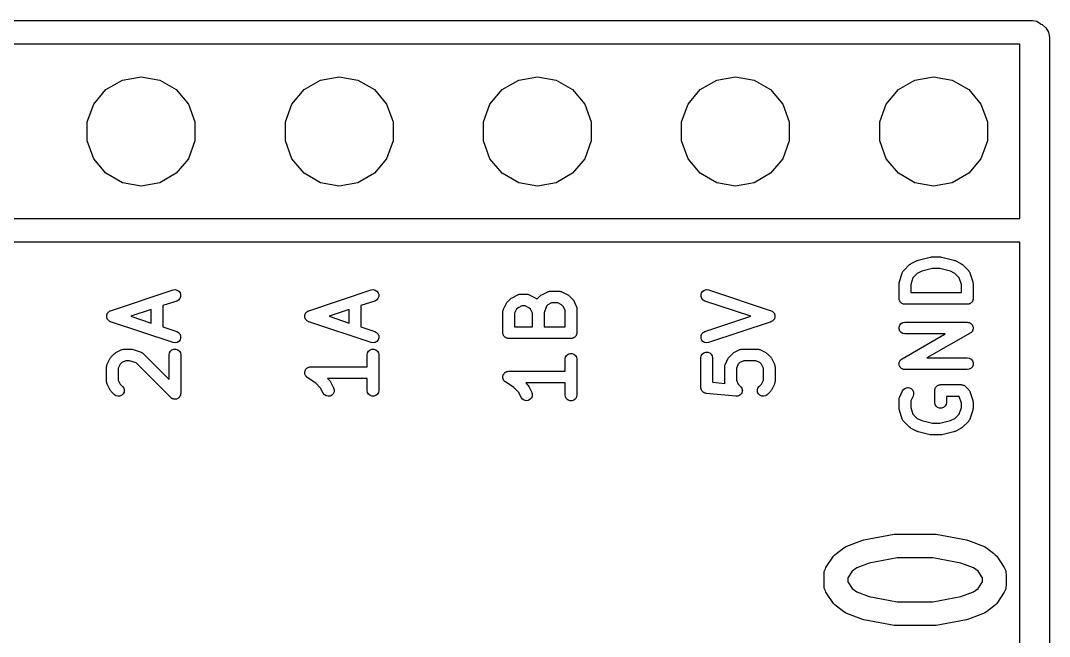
# Model space of a CAD drawing. Extents: x 10 to 287, y -200 to -10.
# Drawn here: x 94.31 to 107.5, y -100.78 to -92.88 of the extents above; entities that cross this region are included whole.
import ezdxf

# ---------------------------------------------------------------- set-up
doc = ezdxf.new("R2010")
doc.units = 0
doc.header["$MEASUREMENT"] = 0
doc.layers.add('BLACK', color=7, linetype='CONTINUOUS')

msp = doc.modelspace()

# ---------------------------------------------------------------- linework, layer by layer
at = {"layer": 'Black'}
for p, q in [((86.9696, -92.8751), (107.29, -92.8751)), ((107.29, -92.8751), (107.342, -92.8843)), ((107.342, -92.8843), (107.388, -92.9108)), ((107.388, -92.9108), (107.396, -92.9208)), ((107.396, -92.9208), (107.41, -92.926)), ((107.41, -92.926), (107.461, -92.9685)), ((107.461, -92.9685), (107.494, -93.0258)), ((107.494, -93.0258), (107.505, -93.091)), ((107.505, -93.091), (107.505, -108.331)), ((107.124, -93.1799), (87.1855, -93.1799)), ((107.124, -95.4151), (107.124, -93.1799)), ((95.4089, -93.7604), (95.6198, -93.6386)), ((95.6198, -93.6386), (95.8596, -93.5963)), ((95.8596, -93.5963), (96.0994, -93.6386)), ((96.0994, -93.6386), (96.3103, -93.7604)), ((97.9489, -93.7604), (98.1598, -93.6386)), ((98.1598, -93.6386), (98.3996, -93.5963)), ((98.3996, -93.5963), (98.6394, -93.6386)), ((98.6394, -93.6386), (98.8503, -93.7604)), ((100.489, -93.7604), (100.7, -93.6386)), ((100.7, -93.6386), (100.94, -93.5963)), ((100.94, -93.5963), (101.179, -93.6386)), ((101.179, -93.6386), (101.39, -93.7604)), ((103.029, -93.7604), (103.24, -93.6386)), ((103.24, -93.6386), (103.48, -93.5963)), ((103.48, -93.5963), (103.719, -93.6386)), ((103.719, -93.6386), (103.93, -93.7604)), ((105.569, -93.7604), (105.78, -93.6386)), ((105.78, -93.6386), (106.02, -93.5963)), ((106.02, -93.5963), (106.259, -93.6386)), ((106.259, -93.6386), (106.47, -93.7604)), ((95.2524, -93.9469), (95.4089, -93.7604)), ((96.3103, -93.7604), (96.4668, -93.9469)), ((97.7924, -93.9469), (97.9489, -93.7604)), ((98.8503, -93.7604), (99.0068, -93.9469)), ((100.332, -93.9469), (100.489, -93.7604)), ((101.39, -93.7604), (101.547, -93.9469)), ((102.872, -93.9469), (103.029, -93.7604)), ((103.93, -93.7604), (104.087, -93.9469)), ((105.412, -93.9469), (105.569, -93.7604)), ((106.47, -93.7604), (106.627, -93.9469)), ((95.1691, -94.1757), (95.2524, -93.9469)), ((96.4668, -93.9469), (96.5501, -94.1757)), ((97.7091, -94.1757), (97.7924, -93.9469)), ((99.0068, -93.9469), (99.0901, -94.1757)), ((100.249, -94.1757), (100.332, -93.9469)), ((101.547, -93.9469), (101.63, -94.1757)), ((102.789, -94.1757), (102.872, -93.9469)), ((104.087, -93.9469), (104.17, -94.1757)), ((105.329, -94.1757), (105.412, -93.9469)), ((106.627, -93.9469), (106.71, -94.1757)), ((95.1691, -94.4193), (95.1691, -94.1757)), ((96.5501, -94.1757), (96.5501, -94.4193)), ((97.7091, -94.4193), (97.7091, -94.1757)), ((99.0901, -94.1757), (99.0901, -94.4193)), ((100.249, -94.4193), (100.249, -94.1757)), ((101.63, -94.1757), (101.63, -94.4193)), ((102.789, -94.4193), (102.789, -94.1757)), ((104.17, -94.1757), (104.17, -94.4193)), ((105.329, -94.4193), (105.329, -94.1757)), ((106.71, -94.1757), (106.71, -94.4193)), ((95.2524, -94.6481), (95.1691, -94.4193)), ((96.5501, -94.4193), (96.4668, -94.6481)), ((97.7924, -94.6481), (97.7091, -94.4193)), ((99.0901, -94.4193), (99.0068, -94.6481)), ((100.332, -94.6481), (100.249, -94.4193)), ((101.63, -94.4193), (101.547, -94.6481)), ((102.872, -94.6481), (102.789, -94.4193)), ((104.17, -94.4193), (104.087, -94.6481)), ((105.412, -94.6481), (105.329, -94.4193)), ((106.71, -94.4193), (106.627, -94.6481)), ((95.4089, -94.8346), (95.2524, -94.6481)), ((96.4668, -94.6481), (96.3103, -94.8346)), ((97.9489, -94.8346), (97.7924, -94.6481)), ((99.0068, -94.6481), (98.8503, -94.8346)), ((100.489, -94.8346), (100.332, -94.6481)), ((101.547, -94.6481), (101.39, -94.8346)), ((103.029, -94.8346), (102.872, -94.6481)), ((104.087, -94.6481), (103.93, -94.8346)), ((105.569, -94.8346), (105.412, -94.6481)), ((106.627, -94.6481), (106.47, -94.8346)), ((95.6198, -94.9564), (95.4089, -94.8346)), ((96.3103, -94.8346), (96.0994, -94.9564)), ((98.1598, -94.9564), (97.9489, -94.8346)), ((98.8503, -94.8346), (98.6394, -94.9564)), ((100.7, -94.9564), (100.489, -94.8346)), ((101.39, -94.8346), (101.179, -94.9564)), ((103.24, -94.9564), (103.029, -94.8346)), ((103.93, -94.8346), (103.719, -94.9564)), ((105.78, -94.9564), (105.569, -94.8346)), ((106.47, -94.8346), (106.259, -94.9564)), ((95.8596, -94.9987), (95.6198, -94.9564)), ((96.0994, -94.9564), (95.8596, -94.9987)), ((98.3996, -94.9987), (98.1598, -94.9564)), ((98.6394, -94.9564), (98.3996, -94.9987)), ((100.94, -94.9987), (100.7, -94.9564)), ((101.179, -94.9564), (100.94, -94.9987)), ((103.48, -94.9987), (103.24, -94.9564)), ((103.719, -94.9564), (103.48, -94.9987)), ((106.02, -94.9987), (105.78, -94.9564)), ((106.259, -94.9564), (106.02, -94.9987)), ((87.1855, -95.4151), (107.124, -95.4151)), ((107.124, -95.7199), (87.1855, -95.7199)), ((107.124, -105.575), (107.124, -95.7199)), ((105.637, -96.0826), (105.713, -96.0064)), ((105.713, -96.0064), (105.723, -95.9995)), ((105.723, -95.9995), (105.733, -95.9924)), ((105.733, -95.9924), (105.809, -95.9543)), ((105.809, -95.9543), (105.817, -95.9519)), ((105.817, -95.9519), (105.824, -95.9486)), ((105.824, -95.9486), (105.977, -95.9105)), ((105.977, -95.9105), (105.986, -95.9099)), ((105.986, -95.9099), (105.995, -95.9083)), ((105.995, -95.9083), (106.109, -95.9083)), ((106.109, -95.9083), (106.118, -95.9099)), ((106.118, -95.9099), (106.127, -95.9105)), ((106.127, -95.9105), (106.28, -95.9486)), ((106.28, -95.9486), (106.287, -95.9519)), ((106.287, -95.9519), (106.295, -95.9543)), ((106.295, -95.9543), (106.371, -95.9924)), ((106.371, -95.9924), (106.381, -95.9995)), ((106.381, -95.9995), (106.391, -96.0064)), ((106.391, -96.0064), (106.467, -96.0826)), ((105.581, -96.2262), (105.619, -96.1119)), ((105.619, -96.1119), (105.621, -96.1081)), ((105.621, -96.1081), (105.622, -96.1039)), ((105.622, -96.1039), (105.627, -96.0967)), ((105.627, -96.0967), (105.631, -96.089)), ((105.631, -96.089), (105.634, -96.0862)), ((105.634, -96.0862), (105.637, -96.0826)), ((105.811, -96.121), (105.755, -96.1761)), ((105.869, -96.092), (105.811, -96.121)), ((106.004, -96.0581), (105.869, -96.092)), ((106.1, -96.0581), (106.004, -96.0581)), ((106.235, -96.092), (106.1, -96.0581)), ((106.293, -96.121), (106.235, -96.092)), ((106.348, -96.1761), (106.293, -96.121)), ((106.467, -96.0826), (106.469, -96.0862)), ((106.469, -96.0862), (106.473, -96.089)), ((106.473, -96.089), (106.477, -96.0967)), ((106.477, -96.0967), (106.482, -96.1039)), ((106.482, -96.1039), (106.483, -96.1081)), ((106.483, -96.1081), (106.485, -96.1119)), ((106.485, -96.1119), (106.523, -96.2262)), ((105.577, -96.2499), (105.579, -96.2381)), ((105.577, -96.4404), (105.577, -96.2499)), ((105.579, -96.2381), (105.581, -96.2262)), ((105.755, -96.1761), (105.727, -96.2621)), ((105.727, -96.2621), (105.727, -96.3655)), ((106.377, -96.2621), (106.348, -96.1761)), ((106.377, -96.3655), (106.377, -96.2621)), ((106.523, -96.2262), (106.525, -96.2381)), ((106.525, -96.2381), (106.527, -96.2499)), ((106.527, -96.2499), (106.527, -96.4404)), ((95.4682, -96.5979), (96.2683, -96.3312)), ((96.2683, -96.3312), (96.294, -96.3274)), ((96.294, -96.3274), (96.3195, -96.3326)), ((96.3195, -96.3326), (96.3417, -96.3462)), ((96.3417, -96.3462), (96.3578, -96.3666)), ((96.3654, -96.4173), (96.3558, -96.4415)), ((96.3578, -96.3666), (96.3661, -96.3913)), ((96.3661, -96.3913), (96.3654, -96.4173)), ((98.0082, -96.5979), (98.8083, -96.3312)), ((98.8083, -96.3312), (98.834, -96.3274)), ((98.834, -96.3274), (98.8595, -96.3326)), ((98.8595, -96.3326), (98.8817, -96.3462)), ((98.8817, -96.3462), (98.8978, -96.3666)), ((98.9054, -96.4173), (98.8958, -96.4415)), ((98.8978, -96.3666), (98.9061, -96.3913)), ((98.9061, -96.3913), (98.9054, -96.4173)), ((100.615, -96.4305), (100.691, -96.3924)), ((100.691, -96.3924), (100.695, -96.3912)), ((100.695, -96.3912), (100.699, -96.389)), ((100.699, -96.389), (100.707, -96.3875)), ((100.707, -96.3875), (100.716, -96.385)), ((100.716, -96.385), (100.72, -96.3853)), ((100.72, -96.3853), (100.724, -96.3845)), ((100.724, -96.3845), (100.8, -96.3845)), ((100.8, -96.3845), (100.805, -96.3853)), ((100.805, -96.3853), (100.809, -96.385)), ((100.809, -96.385), (100.817, -96.3875)), ((100.817, -96.3875), (100.826, -96.389)), ((100.826, -96.389), (100.83, -96.3912)), ((100.83, -96.3912), (100.834, -96.3924)), ((100.834, -96.3924), (100.91, -96.4305)), ((100.938, -96.4446), (100.976, -96.4065)), ((100.976, -96.4065), (100.986, -96.3996)), ((100.986, -96.3996), (100.996, -96.3924)), ((100.996, -96.3924), (101.072, -96.3543)), ((101.072, -96.3543), (101.076, -96.3531)), ((101.076, -96.3531), (101.08, -96.3509)), ((101.08, -96.3509), (101.088, -96.3494)), ((101.088, -96.3494), (101.097, -96.3469)), ((101.097, -96.3469), (101.101, -96.3472)), ((101.101, -96.3472), (101.105, -96.3464)), ((101.105, -96.3464), (101.22, -96.3464)), ((101.22, -96.3464), (101.224, -96.3472)), ((101.224, -96.3472), (101.228, -96.3469)), ((101.228, -96.3469), (101.237, -96.3494)), ((101.237, -96.3494), (101.245, -96.3509)), ((101.245, -96.3509), (101.249, -96.3531)), ((101.249, -96.3531), (101.253, -96.3543)), ((101.253, -96.3543), (101.329, -96.3924)), ((101.329, -96.3924), (101.339, -96.3996)), ((101.339, -96.3996), (101.349, -96.4065)), ((101.349, -96.4065), (101.387, -96.4446)), ((103.038, -96.3913), (103.046, -96.3666)), ((103.038, -96.4173), (103.038, -96.3913)), ((103.048, -96.4415), (103.038, -96.4173)), ((103.046, -96.3666), (103.062, -96.3462)), ((103.062, -96.3462), (103.084, -96.3326)), ((103.084, -96.3326), (103.11, -96.3274)), ((103.11, -96.3274), (103.136, -96.3312)), ((103.136, -96.3312), (103.936, -96.5979)), ((105.727, -96.3655), (106.377, -96.3655)), ((96.3156, -96.4734), (96.1383, -96.5325)), ((96.1383, -96.5325), (96.1383, -96.8055)), ((96.3385, -96.461), (96.3156, -96.4734)), ((96.3558, -96.4415), (96.3385, -96.461)), ((98.8556, -96.4734), (98.6783, -96.5325)), ((98.6783, -96.5325), (98.6783, -96.8055)), ((98.8785, -96.461), (98.8556, -96.4734)), ((98.8958, -96.4415), (98.8785, -96.461)), ((100.505, -96.5783), (100.543, -96.5021)), ((100.543, -96.5021), (100.55, -96.4925)), ((100.55, -96.4925), (100.557, -96.4827)), ((100.557, -96.4827), (100.595, -96.4446)), ((100.595, -96.4446), (100.605, -96.4377)), ((100.605, -96.4377), (100.615, -96.4305)), ((100.692, -96.5591), (100.672, -96.58)), ((100.742, -96.5344), (100.692, -96.5591)), ((100.783, -96.5344), (100.742, -96.5344)), ((100.832, -96.5591), (100.783, -96.5344)), ((100.853, -96.58), (100.832, -96.5591)), ((100.91, -96.4305), (100.92, -96.4377)), ((100.92, -96.4377), (100.93, -96.4446)), ((100.93, -96.4446), (100.934, -96.4492)), ((100.934, -96.4492), (100.935, -96.4481)), ((100.935, -96.4481), (100.938, -96.4446)), ((101.056, -96.538), (101.028, -96.624)), ((101.073, -96.521), (101.056, -96.538)), ((101.123, -96.4963), (101.073, -96.521)), ((101.202, -96.4963), (101.123, -96.4963)), ((101.251, -96.521), (101.202, -96.4963)), ((101.272, -96.5419), (101.251, -96.521)), ((101.297, -96.5914), (101.272, -96.5419)), ((101.387, -96.4446), (101.394, -96.4544)), ((101.394, -96.4544), (101.401, -96.464)), ((101.401, -96.464), (101.439, -96.5402)), ((101.439, -96.5402), (101.44, -96.5444)), ((101.44, -96.5444), (101.442, -96.5481)), ((101.442, -96.5481), (101.444, -96.5568)), ((101.444, -96.5568), (101.446, -96.5652)), ((103.065, -96.461), (103.048, -96.4415)), ((103.088, -96.4734), (103.065, -96.461)), ((103.675, -96.669), (103.088, -96.4734)), ((105.578, -96.4469), (105.577, -96.4404)), ((105.578, -96.4534), (105.578, -96.4469)), ((105.58, -96.4596), (105.578, -96.4534)), ((105.581, -96.466), (105.58, -96.4596)), ((105.585, -96.4717), (105.581, -96.466)), ((105.587, -96.4779), (105.585, -96.4717)), ((105.591, -96.4829), (105.587, -96.4779)), ((105.594, -96.4886), (105.591, -96.4829)), ((105.599, -96.4928), (105.594, -96.4886)), ((105.604, -96.4978), (105.599, -96.4928)), ((105.609, -96.5011), (105.604, -96.4978)), ((105.614, -96.5053), (105.609, -96.5011)), ((105.621, -96.5075), (105.614, -96.5053)), ((105.626, -96.5108), (105.621, -96.5075)), ((105.633, -96.5119), (105.626, -96.5108)), ((105.639, -96.5142), (105.633, -96.5119)), ((105.645, -96.5142), (105.639, -96.5142)), ((105.652, -96.5153), (105.645, -96.5142)), ((106.452, -96.5153), (105.652, -96.5153)), ((106.458, -96.5142), (106.452, -96.5153)), ((106.465, -96.5142), (106.458, -96.5142)), ((106.471, -96.5119), (106.465, -96.5142)), ((106.478, -96.5108), (106.471, -96.5119)), ((106.483, -96.5075), (106.478, -96.5108)), ((106.489, -96.5053), (106.483, -96.5075)), ((106.494, -96.5011), (106.489, -96.5053)), ((106.5, -96.4978), (106.494, -96.5011)), ((106.504, -96.4928), (106.5, -96.4978)), ((106.509, -96.4886), (106.504, -96.4928)), ((106.513, -96.4829), (106.509, -96.4886)), ((106.517, -96.4779), (106.513, -96.4829)), ((106.519, -96.4717), (106.517, -96.4779)), ((106.522, -96.466), (106.519, -96.4717)), ((106.523, -96.4596), (106.522, -96.466)), ((106.526, -96.4534), (106.523, -96.4596)), ((106.527, -96.4404), (106.526, -96.4469)), ((106.526, -96.4469), (106.526, -96.4534)), ((95.4177, -96.658), (95.4184, -96.656)), ((95.418, -96.669), (95.4177, -96.658)), ((95.4177, -96.68), (95.418, -96.669)), ((95.4184, -96.682), (95.4177, -96.68)), ((95.4184, -96.654), (95.4225, -96.6438)), ((95.4184, -96.656), (95.4184, -96.654)), ((95.4184, -96.684), (95.4184, -96.682)), ((95.4225, -96.6942), (95.4184, -96.684)), ((95.4225, -96.6438), (95.426, -96.6333)), ((95.426, -96.6333), (95.4272, -96.6317)), ((95.4272, -96.6317), (95.428, -96.6298)), ((95.428, -96.6298), (95.4353, -96.6215)), ((95.4353, -96.6215), (95.4421, -96.6129)), ((95.4421, -96.6129), (95.4439, -96.6119)), ((95.4439, -96.6119), (95.4453, -96.6103)), ((95.4453, -96.6103), (95.4549, -96.6051)), ((95.4549, -96.6051), (95.4643, -96.5993)), ((95.4643, -96.5993), (95.4663, -96.5989)), ((95.4663, -96.5989), (95.4682, -96.5979)), ((95.9884, -96.5825), (95.7288, -96.669)), ((95.7288, -96.669), (95.9884, -96.7555)), ((95.9884, -96.7555), (95.9884, -96.5825)), ((97.9577, -96.658), (97.9584, -96.656)), ((97.958, -96.669), (97.9577, -96.658)), ((97.9577, -96.68), (97.958, -96.669)), ((97.9584, -96.682), (97.9577, -96.68)), ((97.9584, -96.654), (97.9625, -96.6438)), ((97.9584, -96.656), (97.9584, -96.654)), ((97.9584, -96.684), (97.9584, -96.682)), ((97.9625, -96.6942), (97.9584, -96.684)), ((97.9625, -96.6438), (97.966, -96.6333)), ((97.966, -96.6333), (97.9672, -96.6317)), ((97.9672, -96.6317), (97.968, -96.6298)), ((97.968, -96.6298), (97.9753, -96.6215)), ((97.9753, -96.6215), (97.9821, -96.6129)), ((97.9821, -96.6129), (97.9839, -96.6119)), ((97.9839, -96.6119), (97.9853, -96.6103)), ((97.9853, -96.6103), (97.9949, -96.6051)), ((97.9949, -96.6051), (98.0043, -96.5993)), ((98.0043, -96.5993), (98.0063, -96.5989)), ((98.0063, -96.5989), (98.0082, -96.5979)), ((98.5284, -96.5825), (98.2688, -96.669)), ((98.2688, -96.669), (98.5284, -96.7555)), ((98.5284, -96.7555), (98.5284, -96.5825)), ((100.497, -96.6033), (100.5, -96.5949)), ((100.498, -96.6076), (100.497, -96.6033)), ((100.497, -96.6118), (100.498, -96.6076)), ((100.497, -96.8785), (100.497, -96.6118)), ((100.5, -96.5949), (100.501, -96.5862)), ((100.501, -96.5862), (100.504, -96.5825)), ((100.504, -96.5825), (100.505, -96.5783)), ((100.672, -96.58), (100.647, -96.6295)), ((100.647, -96.6295), (100.647, -96.8036)), ((100.878, -96.6295), (100.853, -96.58)), ((100.878, -96.8036), (100.878, -96.6295)), ((101.028, -96.624), (101.028, -96.8036)), ((101.297, -96.8036), (101.297, -96.5914)), ((101.446, -96.5652), (101.446, -96.5695)), ((101.446, -96.5695), (101.447, -96.5737)), ((101.447, -96.5737), (101.447, -96.8785)), ((103.088, -96.8646), (103.675, -96.669)), ((103.936, -96.5979), (103.937, -96.5989)), ((103.937, -96.5989), (103.939, -96.5993)), ((103.939, -96.5993), (103.949, -96.6051)), ((103.949, -96.6051), (103.959, -96.6103)), ((103.959, -96.6103), (103.96, -96.6119)), ((103.96, -96.6119), (103.962, -96.6129)), ((103.962, -96.6129), (103.968, -96.6215)), ((103.968, -96.6215), (103.976, -96.6298)), ((103.976, -96.6298), (103.977, -96.6317)), ((103.977, -96.6317), (103.978, -96.6333)), ((103.978, -96.6333), (103.981, -96.6438)), ((103.981, -96.6438), (103.985, -96.654)), ((103.985, -96.684), (103.981, -96.6942)), ((103.985, -96.654), (103.985, -96.656)), ((103.985, -96.656), (103.986, -96.658)), ((103.986, -96.68), (103.985, -96.682)), ((103.985, -96.682), (103.985, -96.684)), ((103.986, -96.658), (103.986, -96.669)), ((103.986, -96.669), (103.986, -96.68)), ((95.426, -96.7047), (95.4225, -96.6942)), ((95.4272, -96.7063), (95.426, -96.7047)), ((95.428, -96.7082), (95.4272, -96.7063)), ((95.4353, -96.7165), (95.428, -96.7082)), ((95.4421, -96.7251), (95.4353, -96.7165)), ((95.4439, -96.7261), (95.4421, -96.7251)), ((95.4453, -96.7277), (95.4439, -96.7261)), ((95.4549, -96.7329), (95.4453, -96.7277)), ((95.4643, -96.7387), (95.4549, -96.7329)), ((95.4663, -96.7391), (95.4643, -96.7387)), ((95.4682, -96.7401), (95.4663, -96.7391)), ((96.2683, -97.0068), (95.4682, -96.7401)), ((96.1383, -96.8055), (96.3156, -96.8646)), ((97.966, -96.7047), (97.9625, -96.6942)), ((97.9672, -96.7063), (97.966, -96.7047)), ((97.968, -96.7082), (97.9672, -96.7063)), ((97.9753, -96.7165), (97.968, -96.7082)), ((97.9821, -96.7251), (97.9753, -96.7165)), ((97.9839, -96.7261), (97.9821, -96.7251)), ((97.9853, -96.7277), (97.9839, -96.7261)), ((97.9949, -96.7329), (97.9853, -96.7277)), ((98.0043, -96.7387), (97.9949, -96.7329)), ((98.0063, -96.7391), (98.0043, -96.7387)), ((98.0082, -96.7401), (98.0063, -96.7391)), ((98.8083, -97.0068), (98.0082, -96.7401)), ((98.6783, -96.8055), (98.8556, -96.8646)), ((100.647, -96.8036), (100.878, -96.8036)), ((101.028, -96.8036), (101.297, -96.8036)), ((103.936, -96.7401), (103.136, -97.0068)), ((103.937, -96.7391), (103.936, -96.7401)), ((103.939, -96.7387), (103.937, -96.7391)), ((103.949, -96.7329), (103.939, -96.7387)), ((103.959, -96.7277), (103.949, -96.7329)), ((103.96, -96.7261), (103.959, -96.7277)), ((103.962, -96.7251), (103.96, -96.7261)), ((103.968, -96.7165), (103.962, -96.7251)), ((103.976, -96.7082), (103.968, -96.7165)), ((103.977, -96.7063), (103.976, -96.7082)), ((103.978, -96.7047), (103.977, -96.7063)), ((103.981, -96.6942), (103.978, -96.7047)), ((105.578, -96.8084), (105.587, -96.7839)), ((105.578, -96.8344), (105.578, -96.8084)), ((105.587, -96.7839), (105.604, -96.764)), ((105.604, -96.764), (105.626, -96.751)), ((105.626, -96.751), (105.652, -96.7465)), ((105.652, -96.7465), (106.452, -96.7465)), ((106.452, -96.7465), (106.459, -96.7476)), ((106.459, -96.7476), (106.465, -96.7477)), ((106.465, -96.7477), (106.471, -96.7499)), ((106.471, -96.7499), (106.478, -96.751)), ((106.478, -96.751), (106.483, -96.7544)), ((106.483, -96.7544), (106.49, -96.7567)), ((106.49, -96.7567), (106.495, -96.7608)), ((106.495, -96.7608), (106.5, -96.764)), ((106.5, -96.764), (106.504, -96.7691)), ((106.504, -96.7691), (106.51, -96.7735)), ((106.51, -96.7735), (106.513, -96.779)), ((106.513, -96.779), (106.517, -96.7839)), ((106.517, -96.7839), (106.519, -96.7902)), ((106.519, -96.7902), (106.522, -96.7961)), ((106.522, -96.7961), (106.524, -96.8024)), ((106.524, -96.8024), (106.526, -96.8084)), ((106.526, -96.8084), (106.526, -96.8151)), ((106.526, -96.8151), (106.527, -96.8217)), ((106.527, -96.8217), (106.526, -96.828)), ((96.3156, -96.8646), (96.3385, -96.877)), ((96.3385, -96.877), (96.3558, -96.8965)), ((96.3558, -96.8965), (96.3654, -96.9207)), ((96.3661, -96.9467), (96.3578, -96.9714)), ((96.3654, -96.9207), (96.3661, -96.9467)), ((98.8556, -96.8646), (98.8785, -96.877)), ((98.8785, -96.877), (98.8958, -96.8965)), ((98.8958, -96.8965), (98.9054, -96.9207)), ((98.9061, -96.9467), (98.8978, -96.9714)), ((98.9054, -96.9207), (98.9061, -96.9467)), ((100.498, -96.885), (100.497, -96.8785)), ((100.498, -96.8916), (100.498, -96.885)), ((100.5, -96.8977), (100.498, -96.8916)), ((100.501, -96.9042), (100.5, -96.8977)), ((100.505, -96.9099), (100.501, -96.9042)), ((100.507, -96.916), (100.505, -96.9099)), ((100.511, -96.921), (100.507, -96.916)), ((100.514, -96.9267), (100.511, -96.921)), ((100.519, -96.9309), (100.514, -96.9267)), ((100.524, -96.9359), (100.519, -96.9309)), ((100.529, -96.9392), (100.524, -96.9359)), ((100.534, -96.9434), (100.529, -96.9392)), ((100.541, -96.9457), (100.534, -96.9434)), ((100.546, -96.949), (100.541, -96.9457)), ((100.553, -96.9501), (100.546, -96.949)), ((100.559, -96.9523), (100.553, -96.9501)), ((100.565, -96.9523), (100.559, -96.9523)), ((100.572, -96.9535), (100.565, -96.9523)), ((101.372, -96.9535), (100.572, -96.9535)), ((101.378, -96.9523), (101.372, -96.9535)), ((101.385, -96.9523), (101.378, -96.9523)), ((101.391, -96.9501), (101.385, -96.9523)), ((101.398, -96.949), (101.391, -96.9501)), ((101.403, -96.9457), (101.398, -96.949)), ((101.409, -96.9434), (101.403, -96.9457)), ((101.414, -96.9392), (101.409, -96.9434)), ((101.42, -96.9359), (101.414, -96.9392)), ((101.424, -96.9309), (101.42, -96.9359)), ((101.429, -96.9267), (101.424, -96.9309)), ((101.433, -96.921), (101.429, -96.9267)), ((101.437, -96.916), (101.433, -96.921)), ((101.439, -96.9099), (101.437, -96.916)), ((101.442, -96.9042), (101.439, -96.9099)), ((101.443, -96.8977), (101.442, -96.9042)), ((101.446, -96.8916), (101.443, -96.8977)), ((101.447, -96.8785), (101.446, -96.885)), ((101.446, -96.885), (101.446, -96.8916)), ((103.038, -96.9207), (103.048, -96.8965)), ((103.038, -96.9467), (103.038, -96.9207)), ((103.046, -96.9714), (103.038, -96.9467)), ((103.048, -96.8965), (103.065, -96.877)), ((103.065, -96.877), (103.088, -96.8646)), ((105.587, -96.8589), (105.578, -96.8344)), ((105.604, -96.8788), (105.587, -96.8589)), ((105.626, -96.8918), (105.604, -96.8788)), ((105.615, -97.2135), (106.17, -96.8963)), ((105.652, -96.8963), (105.626, -96.8918)), ((106.17, -96.8963), (105.652, -96.8963)), ((106.489, -96.8865), (105.934, -97.2037)), ((106.494, -96.8822), (106.489, -96.8865)), ((106.5, -96.8788), (106.494, -96.8822)), ((106.504, -96.8739), (106.5, -96.8788)), ((106.509, -96.8698), (106.504, -96.8739)), ((106.513, -96.864), (106.509, -96.8698)), ((106.517, -96.8589), (106.513, -96.864)), ((106.519, -96.8529), (106.517, -96.8589)), ((106.522, -96.8473), (106.519, -96.8529)), ((106.523, -96.8407), (106.522, -96.8473)), ((106.526, -96.8344), (106.523, -96.8407)), ((106.526, -96.828), (106.526, -96.8344)), ((96.294, -97.0106), (96.2683, -97.0068)), ((96.3195, -97.0054), (96.294, -97.0106)), ((96.3417, -96.9918), (96.3195, -97.0054)), ((96.3578, -96.9714), (96.3417, -96.9918)), ((98.834, -97.0106), (98.8083, -97.0068)), ((98.8595, -97.0054), (98.834, -97.0106)), ((98.8817, -96.9918), (98.8595, -97.0054)), ((98.8978, -96.9714), (98.8817, -96.9918)), ((103.062, -96.9918), (103.046, -96.9714)), ((103.084, -97.0054), (103.062, -96.9918)), ((103.11, -97.0106), (103.084, -97.0054)), ((103.136, -97.0068), (103.11, -97.0106)), ((95.4248, -97.2832), (95.4629, -97.207)), ((95.4629, -97.207), (95.4701, -97.1974)), ((95.4701, -97.1974), (95.477, -97.1875)), ((95.477, -97.1875), (95.5151, -97.1494)), ((95.5151, -97.1494), (95.5249, -97.1425)), ((95.5249, -97.1425), (95.5345, -97.1354)), ((95.5345, -97.1354), (95.6107, -97.0973)), ((95.6107, -97.0973), (95.6149, -97.096)), ((95.6149, -97.096), (95.6186, -97.0939)), ((95.6186, -97.0939), (95.6273, -97.0924)), ((95.6273, -97.0924), (95.6357, -97.0899)), ((95.6357, -97.0899), (95.64, -97.0901)), ((95.64, -97.0901), (95.6442, -97.0894)), ((95.6442, -97.0894), (95.7204, -97.0894)), ((95.7204, -97.0894), (95.7323, -97.0915)), ((95.7323, -97.0915), (95.7441, -97.0932)), ((95.7441, -97.0932), (95.8584, -97.1313)), ((95.8584, -97.1313), (95.8622, -97.1334)), ((95.8622, -97.1334), (95.8664, -97.1345)), ((95.8664, -97.1345), (95.8736, -97.1395)), ((95.8736, -97.1395), (95.8813, -97.1437)), ((95.8813, -97.1437), (95.8842, -97.1469)), ((95.8842, -97.1469), (95.8877, -97.1494)), ((95.8877, -97.1494), (96.217, -97.4787)), ((96.217, -97.1643), (96.2215, -97.1387)), ((96.217, -97.4787), (96.217, -97.1643)), ((96.2215, -97.1387), (96.2345, -97.1161)), ((96.2345, -97.1161), (96.2545, -97.0994)), ((96.2545, -97.0994), (96.2789, -97.0905)), ((96.2789, -97.0905), (96.305, -97.0905)), ((96.305, -97.0905), (96.3294, -97.0994)), ((96.3294, -97.0994), (96.3494, -97.1161)), ((96.3494, -97.1161), (96.3624, -97.1387)), ((96.3624, -97.1387), (96.3669, -97.1643)), ((96.3669, -97.1643), (96.3669, -97.6596)), ((98.757, -97.1643), (98.7615, -97.1387)), ((98.757, -97.318), (98.757, -97.1643)), ((98.7615, -97.1387), (98.7745, -97.1161)), ((98.7745, -97.1161), (98.7945, -97.0994)), ((98.7945, -97.0994), (98.8189, -97.0905)), ((98.8189, -97.0905), (98.845, -97.0905)), ((98.845, -97.0905), (98.8694, -97.0994)), ((98.8694, -97.0994), (98.8893, -97.1161)), ((98.8893, -97.1161), (98.9024, -97.1387)), ((98.9024, -97.1387), (98.9069, -97.1643)), ((98.9069, -97.1643), (98.9069, -97.6215)), ((101.297, -97.2214), (101.302, -97.1958)), ((101.302, -97.1958), (101.315, -97.1733)), ((101.315, -97.1733), (101.334, -97.1566)), ((101.334, -97.1566), (101.359, -97.1477)), ((101.359, -97.1477), (101.385, -97.1477)), ((101.385, -97.1477), (101.409, -97.1566)), ((101.409, -97.1566), (101.429, -97.1733)), ((101.429, -97.1733), (101.442, -97.1958)), ((101.442, -97.1958), (101.447, -97.2214)), ((103.037, -97.2024), (103.041, -97.1768)), ((103.037, -97.5834), (103.037, -97.2024)), ((103.041, -97.1768), (103.054, -97.1542)), ((103.054, -97.1542), (103.074, -97.1375)), ((103.074, -97.1375), (103.099, -97.1286)), ((103.099, -97.1286), (103.125, -97.1286)), ((103.125, -97.1286), (103.149, -97.1375)), ((103.149, -97.1375), (103.169, -97.1542)), ((103.169, -97.1542), (103.182, -97.1768)), ((103.182, -97.1768), (103.187, -97.2024)), ((103.187, -97.2024), (103.187, -97.5156)), ((103.35, -97.2832), (103.388, -97.207)), ((103.388, -97.207), (103.395, -97.1974)), ((103.395, -97.1974), (103.402, -97.1875)), ((103.402, -97.1875), (103.44, -97.1494)), ((103.44, -97.1494), (103.45, -97.1425)), ((103.45, -97.1425), (103.459, -97.1354)), ((103.459, -97.1354), (103.536, -97.0973)), ((103.536, -97.0973), (103.54, -97.096)), ((103.54, -97.096), (103.543, -97.0939)), ((103.543, -97.0939), (103.552, -97.0924)), ((103.552, -97.0924), (103.56, -97.0899)), ((103.56, -97.0899), (103.565, -97.0901)), ((103.565, -97.0901), (103.569, -97.0894)), ((103.569, -97.0894), (103.76, -97.0894)), ((103.76, -97.0894), (103.764, -97.0901)), ((103.764, -97.0901), (103.768, -97.0899)), ((103.768, -97.0899), (103.777, -97.0924)), ((103.777, -97.0924), (103.785, -97.0939)), ((103.785, -97.0939), (103.789, -97.096)), ((103.789, -97.096), (103.793, -97.0973)), ((103.793, -97.0973), (103.869, -97.1354)), ((103.869, -97.1354), (103.879, -97.1425)), ((103.879, -97.1425), (103.889, -97.1494)), ((103.889, -97.1494), (103.927, -97.1875)), ((103.927, -97.1875), (103.934, -97.1974)), ((103.934, -97.1974), (103.941, -97.207)), ((103.941, -97.207), (103.979, -97.2832)), ((105.604, -97.2212), (105.61, -97.2178)), ((105.61, -97.2178), (105.615, -97.2135)), ((105.934, -97.2037), (106.452, -97.2037)), ((106.452, -97.2037), (106.478, -97.2082)), ((106.478, -97.2082), (106.5, -97.2212)), ((95.4169, -97.3167), (95.4177, -97.3124)), ((95.4169, -97.5072), (95.4169, -97.3167)), ((95.4174, -97.3081), (95.4199, -97.2997)), ((95.4177, -97.3124), (95.4174, -97.3081)), ((95.4199, -97.2997), (95.4214, -97.2911)), ((95.4214, -97.2911), (95.4236, -97.2873)), ((95.4236, -97.2873), (95.4248, -97.2832)), ((95.5915, -97.2849), (95.5668, -97.3344)), ((95.5668, -97.3344), (95.5668, -97.4895)), ((95.6124, -97.264), (95.5915, -97.2849)), ((95.6619, -97.2392), (95.6124, -97.264)), ((95.7083, -97.2392), (95.6619, -97.2392)), ((95.7943, -97.2679), (95.7083, -97.2392)), ((96.239, -97.7126), (95.7943, -97.2679)), ((97.967, -97.3554), (97.9727, -97.3486)), ((97.9727, -97.3486), (97.9777, -97.3411)), ((97.9777, -97.3411), (97.981, -97.3387)), ((97.981, -97.3387), (97.9837, -97.3355)), ((97.9837, -97.3355), (97.9914, -97.331)), ((97.9914, -97.331), (97.9986, -97.3257)), ((97.9986, -97.3257), (98.0026, -97.3246)), ((98.0026, -97.3246), (98.0062, -97.3225)), ((98.0062, -97.3225), (98.015, -97.3209)), ((98.015, -97.3209), (98.0236, -97.3184)), ((98.0236, -97.3184), (98.0278, -97.3187)), ((98.0278, -97.3187), (98.0318, -97.318)), ((98.0318, -97.318), (98.757, -97.318)), ((101.297, -97.3751), (101.297, -97.2214)), ((101.447, -97.2214), (101.447, -97.6786)), ((103.342, -97.3081), (103.345, -97.2997)), ((103.342, -97.3124), (103.342, -97.3081)), ((103.342, -97.3167), (103.342, -97.3124)), ((103.342, -97.5072), (103.342, -97.3167)), ((103.345, -97.2997), (103.346, -97.2911)), ((103.346, -97.2911), (103.348, -97.2873)), ((103.348, -97.2873), (103.35, -97.2832)), ((103.516, -97.2849), (103.492, -97.3344)), ((103.492, -97.3344), (103.492, -97.4895)), ((103.537, -97.264), (103.516, -97.2849)), ((103.587, -97.2392), (103.537, -97.264)), ((103.742, -97.2392), (103.587, -97.2392)), ((103.791, -97.264), (103.742, -97.2392)), ((103.812, -97.2849), (103.791, -97.264)), ((103.837, -97.3344), (103.812, -97.2849)), ((103.837, -97.4895), (103.837, -97.3344)), ((103.979, -97.2832), (103.98, -97.2873)), ((103.98, -97.2873), (103.982, -97.2911)), ((103.982, -97.2911), (103.984, -97.2997)), ((103.984, -97.2997), (103.986, -97.3081)), ((103.986, -97.3081), (103.986, -97.3124)), ((103.986, -97.3124), (103.987, -97.3167)), ((103.987, -97.3167), (103.987, -97.5072)), ((105.577, -97.2783), (105.578, -97.272)), ((105.578, -97.2849), (105.577, -97.2783)), ((105.578, -97.2656), (105.58, -97.2593)), ((105.578, -97.272), (105.578, -97.2656)), ((105.578, -97.2916), (105.578, -97.2849)), ((105.58, -97.2976), (105.578, -97.2916)), ((105.58, -97.2593), (105.582, -97.2527)), ((105.581, -97.3039), (105.58, -97.2976)), ((105.585, -97.3098), (105.581, -97.3039)), ((105.582, -97.2527), (105.585, -97.2471)), ((105.585, -97.2471), (105.587, -97.2411)), ((105.587, -97.3161), (105.585, -97.3098)), ((105.587, -97.2411), (105.591, -97.236)), ((105.591, -97.321), (105.587, -97.3161)), ((105.591, -97.236), (105.595, -97.2302)), ((105.594, -97.3265), (105.591, -97.321)), ((105.599, -97.3309), (105.594, -97.3265)), ((105.595, -97.2302), (105.6, -97.2261)), ((105.604, -97.336), (105.599, -97.3309)), ((105.6, -97.2261), (105.604, -97.2212)), ((105.609, -97.3392), (105.604, -97.336)), ((105.614, -97.3433), (105.609, -97.3392)), ((105.62, -97.3456), (105.614, -97.3433)), ((105.626, -97.349), (105.62, -97.3456)), ((105.633, -97.3501), (105.626, -97.349)), ((105.639, -97.3523), (105.633, -97.3501)), ((106.478, -97.349), (106.452, -97.3535)), ((106.5, -97.336), (106.478, -97.349)), ((106.5, -97.2212), (106.517, -97.2411)), ((106.517, -97.3161), (106.5, -97.336)), ((106.517, -97.2411), (106.526, -97.2656)), ((106.526, -97.2916), (106.517, -97.3161)), ((106.526, -97.2656), (106.526, -97.2916)), ((97.9571, -97.3881), (97.9581, -97.384)), ((97.9581, -97.397), (97.9571, -97.3881)), ((97.9581, -97.3799), (97.9611, -97.3715)), ((97.9581, -97.384), (97.9581, -97.3799)), ((97.9581, -97.4059), (97.9581, -97.397)), ((97.9595, -97.4098), (97.9581, -97.4059)), ((97.9599, -97.4139), (97.9595, -97.4098)), ((97.9639, -97.422), (97.9599, -97.4139)), ((97.9611, -97.3715), (97.9632, -97.3628)), ((97.9632, -97.3628), (97.9655, -97.3593)), ((97.967, -97.4304), (97.9639, -97.422)), ((97.9655, -97.3593), (97.967, -97.3554)), ((97.9696, -97.4335), (97.967, -97.4304)), ((97.9715, -97.4373), (97.9696, -97.4335)), ((97.9779, -97.4435), (97.9715, -97.4373)), ((97.9837, -97.4503), (97.9779, -97.4435)), ((97.9873, -97.4524), (97.9837, -97.4503)), ((97.9903, -97.4552), (97.9873, -97.4524)), ((98.0984, -97.5273), (97.9903, -97.4552)), ((98.757, -97.4678), (98.2508, -97.4678)), ((98.2508, -97.4678), (98.2753, -97.4923)), ((98.757, -97.6215), (98.757, -97.4678)), ((100.497, -97.4452), (100.498, -97.4412)), ((100.498, -97.4541), (100.497, -97.4452)), ((100.498, -97.437), (100.501, -97.4286)), ((100.498, -97.4412), (100.498, -97.437)), ((100.498, -97.4631), (100.498, -97.4541)), ((100.499, -97.467), (100.498, -97.4631)), ((100.5, -97.4711), (100.499, -97.467)), ((100.504, -97.4791), (100.5, -97.4711)), ((100.501, -97.4286), (100.503, -97.4199)), ((100.503, -97.4199), (100.506, -97.4165)), ((100.507, -97.4875), (100.504, -97.4791)), ((100.506, -97.4165), (100.507, -97.4126)), ((100.507, -97.4126), (100.513, -97.4057)), ((100.513, -97.4057), (100.518, -97.3983)), ((100.518, -97.3983), (100.521, -97.3958)), ((100.521, -97.3958), (100.524, -97.3926)), ((100.524, -97.3926), (100.531, -97.3882)), ((100.531, -97.3882), (100.539, -97.3829)), ((100.539, -97.3829), (100.543, -97.3817)), ((100.543, -97.3817), (100.546, -97.3796)), ((100.546, -97.3796), (100.555, -97.3781)), ((100.555, -97.3781), (100.564, -97.3756)), ((100.564, -97.3756), (100.568, -97.3758)), ((100.568, -97.3758), (100.572, -97.3751)), ((100.572, -97.3751), (101.297, -97.3751)), ((105.645, -97.3524), (105.639, -97.3523)), ((105.652, -97.3535), (105.645, -97.3524)), ((106.452, -97.3535), (105.652, -97.3535)), ((95.4177, -97.5115), (95.4169, -97.5072)), ((95.4174, -97.5158), (95.4177, -97.5115)), ((95.4199, -97.5242), (95.4174, -97.5158)), ((95.4214, -97.5328), (95.4199, -97.5242)), ((95.4236, -97.5366), (95.4214, -97.5328)), ((95.4248, -97.5407), (95.4236, -97.5366)), ((95.4629, -97.6169), (95.4248, -97.5407)), ((95.5668, -97.4895), (95.5915, -97.539)), ((95.5915, -97.539), (95.621, -97.5685)), ((95.621, -97.5685), (95.636, -97.5898)), ((95.636, -97.5898), (95.6427, -97.615)), ((95.6427, -97.615), (95.6404, -97.6409)), ((98.1608, -97.5897), (98.0984, -97.5273)), ((98.1934, -97.655), (98.1608, -97.5897)), ((98.2753, -97.4923), (98.2822, -97.5022)), ((98.2822, -97.5022), (98.2894, -97.5118)), ((98.2894, -97.5118), (98.3275, -97.588)), ((98.3275, -97.588), (98.3349, -97.6129)), ((98.3349, -97.6129), (98.3333, -97.6389)), ((100.51, -97.4907), (100.507, -97.4875)), ((100.511, -97.4944), (100.51, -97.4907)), ((100.518, -97.5006), (100.511, -97.4944)), ((100.524, -97.5074), (100.518, -97.5006)), ((100.527, -97.5095), (100.524, -97.5074)), ((100.53, -97.5124), (100.527, -97.5095)), ((100.638, -97.5845), (100.53, -97.5124)), ((100.701, -97.6468), (100.638, -97.5845)), ((101.297, -97.525), (100.791, -97.525)), ((100.791, -97.525), (100.815, -97.5495)), ((100.815, -97.5495), (100.822, -97.5593)), ((100.822, -97.5593), (100.829, -97.5689)), ((100.829, -97.5689), (100.867, -97.6451)), ((101.297, -97.6786), (101.297, -97.525)), ((103.037, -97.5862), (103.037, -97.5834)), ((103.037, -97.589), (103.037, -97.5862)), ((103.04, -97.5989), (103.037, -97.589)), ((103.041, -97.609), (103.04, -97.5989)), ((103.043, -97.6115), (103.041, -97.609)), ((103.044, -97.6142), (103.043, -97.6115)), ((103.049, -97.6227), (103.044, -97.6142)), ((103.187, -97.5156), (103.346, -97.5315)), ((103.342, -97.5115), (103.342, -97.5072)), ((103.342, -97.5158), (103.342, -97.5115)), ((103.345, -97.5242), (103.342, -97.5158)), ((103.346, -97.5315), (103.345, -97.5242)), ((103.492, -97.4895), (103.516, -97.539)), ((103.516, -97.539), (103.546, -97.5685)), ((103.546, -97.5685), (103.546, -97.5689)), ((103.546, -97.5689), (103.546, -97.5692)), ((103.546, -97.5692), (103.554, -97.5795)), ((103.554, -97.5795), (103.561, -97.5898)), ((103.561, -97.5898), (103.561, -97.5903)), ((103.561, -97.5903), (103.561, -97.5907)), ((103.561, -97.5907), (103.564, -97.6028)), ((103.564, -97.6028), (103.567, -97.615)), ((103.567, -97.615), (103.567, -97.6154)), ((103.761, -97.615), (103.768, -97.5898)), ((103.763, -97.6409), (103.761, -97.615)), ((103.768, -97.5898), (103.783, -97.5685)), ((103.783, -97.5685), (103.812, -97.539)), ((103.812, -97.539), (103.837, -97.4895)), ((103.979, -97.5407), (103.941, -97.6169)), ((103.98, -97.5366), (103.979, -97.5407)), ((103.982, -97.5328), (103.98, -97.5366)), ((103.984, -97.5242), (103.982, -97.5328)), ((103.986, -97.5158), (103.984, -97.5242)), ((103.987, -97.5072), (103.986, -97.5115)), ((103.986, -97.5115), (103.986, -97.5158)), ((105.623, -97.6261), (105.638, -97.6052)), ((105.638, -97.6052), (105.66, -97.5909)), ((105.66, -97.5909), (105.685, -97.5848)), ((105.685, -97.5848), (105.711, -97.5878)), ((105.711, -97.5878), (105.735, -97.5994)), ((105.735, -97.5994), (105.752, -97.6183)), ((106.034, -97.6215), (106.035, -97.615)), ((106.035, -97.6085), (106.038, -97.6023)), ((106.035, -97.615), (106.035, -97.6085)), ((106.038, -97.6023), (106.039, -97.5959)), ((106.039, -97.5959), (106.042, -97.5902)), ((106.042, -97.5902), (106.044, -97.584)), ((106.044, -97.584), (106.048, -97.579)), ((106.048, -97.579), (106.052, -97.5733)), ((106.052, -97.5733), (106.057, -97.5691)), ((106.057, -97.5691), (106.061, -97.5641)), ((106.061, -97.5641), (106.067, -97.5608)), ((106.067, -97.5608), (106.072, -97.5566)), ((106.072, -97.5566), (106.078, -97.5544)), ((106.078, -97.5544), (106.083, -97.5511)), ((106.083, -97.5511), (106.09, -97.55)), ((106.09, -97.55), (106.096, -97.5477)), ((106.096, -97.5477), (106.103, -97.5477)), ((106.103, -97.5477), (106.109, -97.5466)), ((106.109, -97.5466), (106.376, -97.5466)), ((106.376, -97.5466), (106.379, -97.5471)), ((106.379, -97.5471), (106.382, -97.5469)), ((106.382, -97.5469), (106.392, -97.5494)), ((106.392, -97.5494), (106.401, -97.5511)), ((106.401, -97.5511), (106.404, -97.5527)), ((106.404, -97.5527), (106.407, -97.5536)), ((106.407, -97.5536), (106.415, -97.5592)), ((106.415, -97.5592), (106.424, -97.5641)), ((106.424, -97.5641), (106.426, -97.5666)), ((106.426, -97.5666), (106.429, -97.5685)), ((106.429, -97.5685), (106.467, -97.6066)), ((106.467, -97.6066), (106.469, -97.6102)), ((106.469, -97.6102), (106.473, -97.613)), ((106.473, -97.613), (106.477, -97.6207)), ((95.4701, -97.6265), (95.4629, -97.6169)), ((95.477, -97.6364), (95.4701, -97.6265)), ((95.5151, -97.6745), (95.477, -97.6364)), ((95.5364, -97.6894), (95.5151, -97.6745)), ((95.5615, -97.6961), (95.5364, -97.6894)), ((95.5874, -97.6939), (95.5615, -97.6961)), ((95.611, -97.6829), (95.5874, -97.6939)), ((95.6294, -97.6645), (95.611, -97.6829)), ((95.6404, -97.6409), (95.6294, -97.6645)), ((96.247, -97.7182), (96.239, -97.7126)), ((96.2545, -97.7245), (96.247, -97.7182)), ((96.2576, -97.7256), (96.2545, -97.7245)), ((96.2603, -97.7275), (96.2576, -97.7256)), ((96.2697, -97.73), (96.2603, -97.7275)), ((96.2789, -97.7334), (96.2697, -97.73)), ((96.2822, -97.7334), (96.2789, -97.7334)), ((96.2854, -97.7342), (96.2822, -97.7334)), ((96.2952, -97.7334), (96.2854, -97.7342)), ((96.305, -97.7334), (96.2952, -97.7334)), ((96.3081, -97.7323), (96.305, -97.7334)), ((96.3113, -97.732), (96.3081, -97.7323)), ((96.3202, -97.7278), (96.3113, -97.732)), ((96.3294, -97.7245), (96.3202, -97.7278)), ((96.3319, -97.7224), (96.3294, -97.7245)), ((96.3349, -97.721), (96.3319, -97.7224)), ((96.3418, -97.7141), (96.3349, -97.721)), ((96.3494, -97.7078), (96.3418, -97.7141)), ((96.351, -97.7049), (96.3494, -97.7078)), ((96.3533, -97.7026), (96.351, -97.7049)), ((96.3575, -97.6937), (96.3533, -97.7026)), ((96.3624, -97.6852), (96.3575, -97.6937)), ((96.3629, -97.682), (96.3624, -97.6852)), ((96.3643, -97.679), (96.3629, -97.682)), ((96.3652, -97.6692), (96.3643, -97.679)), ((96.3669, -97.6596), (96.3652, -97.6692)), ((98.2089, -97.6759), (98.1934, -97.655)), ((98.2306, -97.6902), (98.2089, -97.6759)), ((98.256, -97.6963), (98.2306, -97.6902)), ((98.2818, -97.6933), (98.256, -97.6963)), ((98.3051, -97.6817), (98.2818, -97.6933)), ((98.323, -97.6628), (98.3051, -97.6817)), ((98.3333, -97.6389), (98.323, -97.6628)), ((98.7615, -97.6471), (98.757, -97.6215)), ((98.7745, -97.6697), (98.7615, -97.6471)), ((98.7945, -97.6864), (98.7745, -97.6697)), ((98.8189, -97.6953), (98.7945, -97.6864)), ((98.845, -97.6953), (98.8189, -97.6953)), ((98.8694, -97.6864), (98.845, -97.6953)), ((98.8893, -97.6697), (98.8694, -97.6864)), ((98.9024, -97.6471), (98.8893, -97.6697)), ((98.9069, -97.6215), (98.9024, -97.6471)), ((100.733, -97.7122), (100.701, -97.6468)), ((100.749, -97.7331), (100.733, -97.7122)), ((100.771, -97.7474), (100.749, -97.7331)), ((100.845, -97.7388), (100.822, -97.7505)), ((100.863, -97.7199), (100.845, -97.7388)), ((100.873, -97.6961), (100.863, -97.7199)), ((100.867, -97.6451), (100.875, -97.6701)), ((100.875, -97.6701), (100.873, -97.6961)), ((101.302, -97.7043), (101.297, -97.6786)), ((101.315, -97.7268), (101.302, -97.7043)), ((101.334, -97.7435), (101.315, -97.7268)), ((101.359, -97.7524), (101.334, -97.7435)), ((101.409, -97.7435), (101.385, -97.7524)), ((101.429, -97.7268), (101.409, -97.7435)), ((101.442, -97.7043), (101.429, -97.7268)), ((101.447, -97.6786), (101.442, -97.7043)), ((103.054, -97.6316), (103.049, -97.6227)), ((103.057, -97.6334), (103.054, -97.6316)), ((103.058, -97.6357), (103.057, -97.6334)), ((103.067, -97.6417), (103.058, -97.6357)), ((103.074, -97.6483), (103.067, -97.6417)), ((103.077, -97.6493), (103.074, -97.6483)), ((103.079, -97.6509), (103.077, -97.6493)), ((103.089, -97.6537), (103.079, -97.6509)), ((103.099, -97.6572), (103.089, -97.6537)), ((103.102, -97.6572), (103.099, -97.6572)), ((103.104, -97.658), (103.102, -97.6572)), ((103.485, -97.6961), (103.104, -97.658)), ((103.486, -97.696), (103.485, -97.6961)), ((103.499, -97.695), (103.486, -97.6961)), ((103.486, -97.6961), (103.486, -97.696)), ((103.511, -97.6941), (103.499, -97.695)), ((103.512, -97.6939), (103.511, -97.6941)), ((103.524, -97.6886), (103.512, -97.6939)), ((103.512, -97.6939), (103.512, -97.6939)), ((103.535, -97.6834), (103.524, -97.6886)), ((103.536, -97.6829), (103.535, -97.6831)), ((103.535, -97.6831), (103.535, -97.6834)), ((103.545, -97.674), (103.536, -97.6829)), ((103.554, -97.6652), (103.545, -97.674)), ((103.56, -97.6531), (103.554, -97.6645)), ((103.554, -97.6645), (103.554, -97.6648)), ((103.554, -97.6648), (103.554, -97.6652)), ((103.565, -97.6418), (103.56, -97.6531)), ((103.566, -97.6284), (103.565, -97.6409)), ((103.565, -97.6409), (103.565, -97.6413)), ((103.565, -97.6413), (103.565, -97.6418)), ((103.568, -97.6159), (103.566, -97.6284)), ((103.567, -97.6154), (103.568, -97.6159)), ((103.774, -97.6645), (103.763, -97.6409)), ((103.793, -97.6829), (103.774, -97.6645)), ((103.816, -97.6939), (103.793, -97.6829)), ((103.842, -97.6961), (103.816, -97.6939)), ((103.867, -97.6894), (103.842, -97.6961)), ((103.889, -97.6745), (103.867, -97.6894)), ((103.927, -97.6364), (103.889, -97.6745)), ((103.934, -97.6265), (103.927, -97.6364)), ((103.941, -97.6169), (103.934, -97.6265)), ((105.577, -97.7272), (105.58, -97.7188)), ((105.578, -97.7315), (105.577, -97.7272)), ((105.577, -97.7358), (105.578, -97.7315)), ((105.577, -97.8501), (105.577, -97.7358)), ((105.58, -97.7188), (105.581, -97.7102)), ((105.581, -97.7102), (105.584, -97.7064)), ((105.584, -97.7064), (105.585, -97.7023)), ((105.585, -97.7023), (105.623, -97.6261)), ((105.757, -97.6931), (105.727, -97.7535)), ((105.752, -97.6183), (105.763, -97.6422)), ((105.764, -97.6682), (105.757, -97.6931)), ((105.763, -97.6422), (105.764, -97.6682)), ((106.034, -97.7739), (106.034, -97.6215)), ((106.345, -97.6964), (106.184, -97.6964)), ((106.184, -97.6964), (106.184, -97.7739)), ((106.348, -97.7001), (106.345, -97.6964)), ((106.377, -97.7861), (106.348, -97.7001)), ((106.477, -97.6207), (106.482, -97.6279)), ((106.482, -97.6279), (106.483, -97.6321)), ((106.483, -97.6321), (106.485, -97.6359)), ((106.485, -97.6359), (106.523, -97.7502)), ((100.796, -97.7534), (100.771, -97.7474)), ((100.822, -97.7505), (100.796, -97.7534)), ((101.385, -97.7524), (101.359, -97.7524)), ((105.579, -97.8619), (105.577, -97.8501)), ((105.581, -97.8738), (105.579, -97.8619)), ((105.619, -97.9881), (105.581, -97.8738)), ((105.727, -97.7535), (105.727, -97.8379)), ((105.727, -97.8379), (105.755, -97.9239)), ((106.039, -97.7995), (106.034, -97.7739)), ((106.052, -97.8221), (106.039, -97.7995)), ((106.072, -97.8388), (106.052, -97.8221)), ((106.096, -97.8477), (106.072, -97.8388)), ((106.122, -97.8477), (106.096, -97.8477)), ((106.147, -97.8388), (106.122, -97.8477)), ((106.166, -97.8221), (106.147, -97.8388)), ((106.179, -97.7995), (106.166, -97.8221)), ((106.184, -97.7739), (106.179, -97.7995)), ((106.348, -97.9239), (106.377, -97.8379)), ((106.377, -97.8379), (106.377, -97.7861)), ((106.523, -97.8738), (106.485, -97.9881)), ((106.523, -97.7502), (106.525, -97.7621)), ((106.525, -97.8619), (106.523, -97.8738)), ((106.525, -97.7621), (106.527, -97.7739)), ((106.527, -97.8501), (106.525, -97.8619)), ((106.527, -97.7739), (106.527, -97.8501)), ((105.621, -97.9919), (105.619, -97.9881)), ((105.622, -97.9961), (105.621, -97.9919)), ((105.627, -98.0033), (105.622, -97.9961)), ((105.631, -98.011), (105.627, -98.0033)), ((105.755, -97.9239), (105.811, -97.979)), ((105.811, -97.979), (105.869, -98.008)), ((105.869, -98.008), (106.004, -98.0419)), ((106.1, -98.0419), (106.235, -98.008)), ((106.235, -98.008), (106.293, -97.979)), ((106.293, -97.979), (106.348, -97.9239)), ((106.477, -98.0033), (106.473, -98.011)), ((106.482, -97.9961), (106.477, -98.0033)), ((106.483, -97.9919), (106.482, -97.9961)), ((106.485, -97.9881), (106.483, -97.9919)), ((105.634, -98.0138), (105.631, -98.011)), ((105.637, -98.0174), (105.634, -98.0138)), ((105.713, -98.0936), (105.637, -98.0174)), ((105.723, -98.1005), (105.713, -98.0936)), ((105.733, -98.1076), (105.723, -98.1005)), ((105.809, -98.1457), (105.733, -98.1076)), ((106.004, -98.0419), (106.1, -98.0419)), ((106.371, -98.1076), (106.295, -98.1457)), ((106.381, -98.1005), (106.371, -98.1076)), ((106.391, -98.0936), (106.381, -98.1005)), ((106.467, -98.0174), (106.391, -98.0936)), ((106.469, -98.0138), (106.467, -98.0174)), ((106.473, -98.011), (106.469, -98.0138)), ((105.817, -98.1481), (105.809, -98.1457)), ((105.824, -98.1514), (105.817, -98.1481)), ((105.977, -98.1895), (105.824, -98.1514)), ((105.986, -98.1901), (105.977, -98.1895)), ((105.995, -98.1917), (105.986, -98.1901)), ((106.109, -98.1917), (105.995, -98.1917)), ((106.118, -98.1901), (106.109, -98.1917)), ((106.127, -98.1895), (106.118, -98.1901)), ((106.28, -98.1514), (106.127, -98.1895)), ((106.287, -98.1481), (106.28, -98.1514)), ((106.295, -98.1457), (106.287, -98.1481)), ((104.907, -99.6176), (105.101, -99.545)), ((105.101, -99.545), (105.114, -99.5426)), ((105.114, -99.5426), (105.126, -99.5379)), ((105.126, -99.5379), (105.513, -99.4654)), ((105.513, -99.4654), (105.527, -99.4652)), ((105.527, -99.4652), (105.541, -99.4627)), ((105.541, -99.4627), (106.025, -99.4627)), ((106.025, -99.4627), (106.039, -99.4652)), ((106.039, -99.4652), (106.053, -99.4654)), ((106.053, -99.4654), (106.44, -99.5379)), ((106.44, -99.5379), (106.453, -99.5426)), ((106.453, -99.5426), (106.466, -99.545)), ((106.466, -99.545), (106.659, -99.6176)), ((104.755, -99.7297), (104.773, -99.7109)), ((104.773, -99.7109), (104.869, -99.6384)), ((104.869, -99.6384), (104.889, -99.6286)), ((104.889, -99.6286), (104.907, -99.6176)), ((106.659, -99.6176), (106.678, -99.6286)), ((106.678, -99.6286), (106.697, -99.6384)), ((106.697, -99.6384), (106.794, -99.7109)), ((106.794, -99.7109), (106.811, -99.7297)), ((104.64, -99.8935), (104.737, -99.7483)), ((104.737, -99.7483), (104.755, -99.7297)), ((105.195, -99.8351), (105.035, -99.8953)), ((105.555, -99.7675), (105.195, -99.8351)), ((106.011, -99.7675), (105.555, -99.7675)), ((106.371, -99.8351), (106.011, -99.7675)), ((106.532, -99.8953), (106.371, -99.8351)), ((106.811, -99.7297), (106.829, -99.7483)), ((106.829, -99.7483), (106.926, -99.8935)), ((104.615, -99.978), (104.618, -99.9601)), ((104.615, -100.123), (104.615, -99.978)), ((104.618, -99.9601), (104.619, -99.9419)), ((104.619, -99.9419), (104.623, -99.9342)), ((104.623, -99.9342), (104.624, -99.9259)), ((104.624, -99.9259), (104.633, -99.9101)), ((104.633, -99.9101), (104.64, -99.8935)), ((104.976, -99.9391), (104.92, -100.024)), ((105.035, -99.8953), (104.976, -99.9391)), ((106.59, -99.9391), (106.532, -99.8953)), ((106.647, -100.024), (106.59, -99.9391)), ((106.926, -99.8935), (106.933, -99.9101)), ((106.933, -99.9101), (106.942, -99.9259)), ((106.942, -99.9259), (106.944, -99.9342)), ((106.944, -99.9342), (106.947, -99.9419)), ((106.947, -99.9419), (106.948, -99.9601)), ((106.948, -99.9601), (106.952, -99.978)), ((106.952, -99.978), (106.952, -100.123)), ((104.92, -100.024), (104.92, -100.077)), ((104.92, -100.077), (104.976, -100.162)), ((106.59, -100.162), (106.647, -100.077)), ((106.647, -100.077), (106.647, -100.024)), ((104.618, -100.141), (104.615, -100.123)), ((104.619, -100.159), (104.618, -100.141)), ((104.623, -100.167), (104.619, -100.159)), ((104.624, -100.175), (104.623, -100.167)), ((104.633, -100.191), (104.624, -100.175)), ((104.64, -100.208), (104.633, -100.191)), ((104.737, -100.353), (104.64, -100.208)), ((104.976, -100.162), (105.035, -100.206)), ((105.035, -100.206), (105.195, -100.266)), ((106.371, -100.266), (106.532, -100.206)), ((106.532, -100.206), (106.59, -100.162)), ((106.926, -100.208), (106.829, -100.353)), ((106.933, -100.191), (106.926, -100.208)), ((106.942, -100.175), (106.933, -100.191)), ((106.944, -100.167), (106.942, -100.175)), ((106.947, -100.159), (106.944, -100.167)), ((106.948, -100.141), (106.947, -100.159)), ((106.952, -100.123), (106.948, -100.141)), ((104.755, -100.371), (104.737, -100.353)), ((104.773, -100.39), (104.755, -100.371)), ((105.195, -100.266), (105.555, -100.334)), ((105.555, -100.334), (106.011, -100.334)), ((106.011, -100.334), (106.371, -100.266)), ((106.812, -100.371), (106.794, -100.39)), ((106.829, -100.353), (106.812, -100.371)), ((104.869, -100.463), (104.773, -100.39)), ((104.889, -100.473), (104.869, -100.463)), ((104.907, -100.484), (104.889, -100.473)), ((105.101, -100.556), (104.907, -100.484)), ((106.659, -100.484), (106.466, -100.556)), ((106.678, -100.473), (106.659, -100.484)), ((106.697, -100.463), (106.678, -100.473)), ((106.794, -100.39), (106.697, -100.463)), ((105.114, -100.559), (105.101, -100.556)), ((105.126, -100.563), (105.114, -100.559)), ((105.513, -100.636), (105.126, -100.563)), ((105.527, -100.636), (105.513, -100.636)), ((105.541, -100.638), (105.527, -100.636)), ((106.025, -100.638), (105.541, -100.638)), ((106.039, -100.636), (106.025, -100.638)), ((106.053, -100.636), (106.039, -100.636)), ((106.44, -100.563), (106.053, -100.636)), ((106.453, -100.559), (106.44, -100.563)), ((106.466, -100.556), (106.453, -100.559))]:
    msp.add_line(p, q, dxfattribs=at)

doc.saveas('drawing.dxf')
